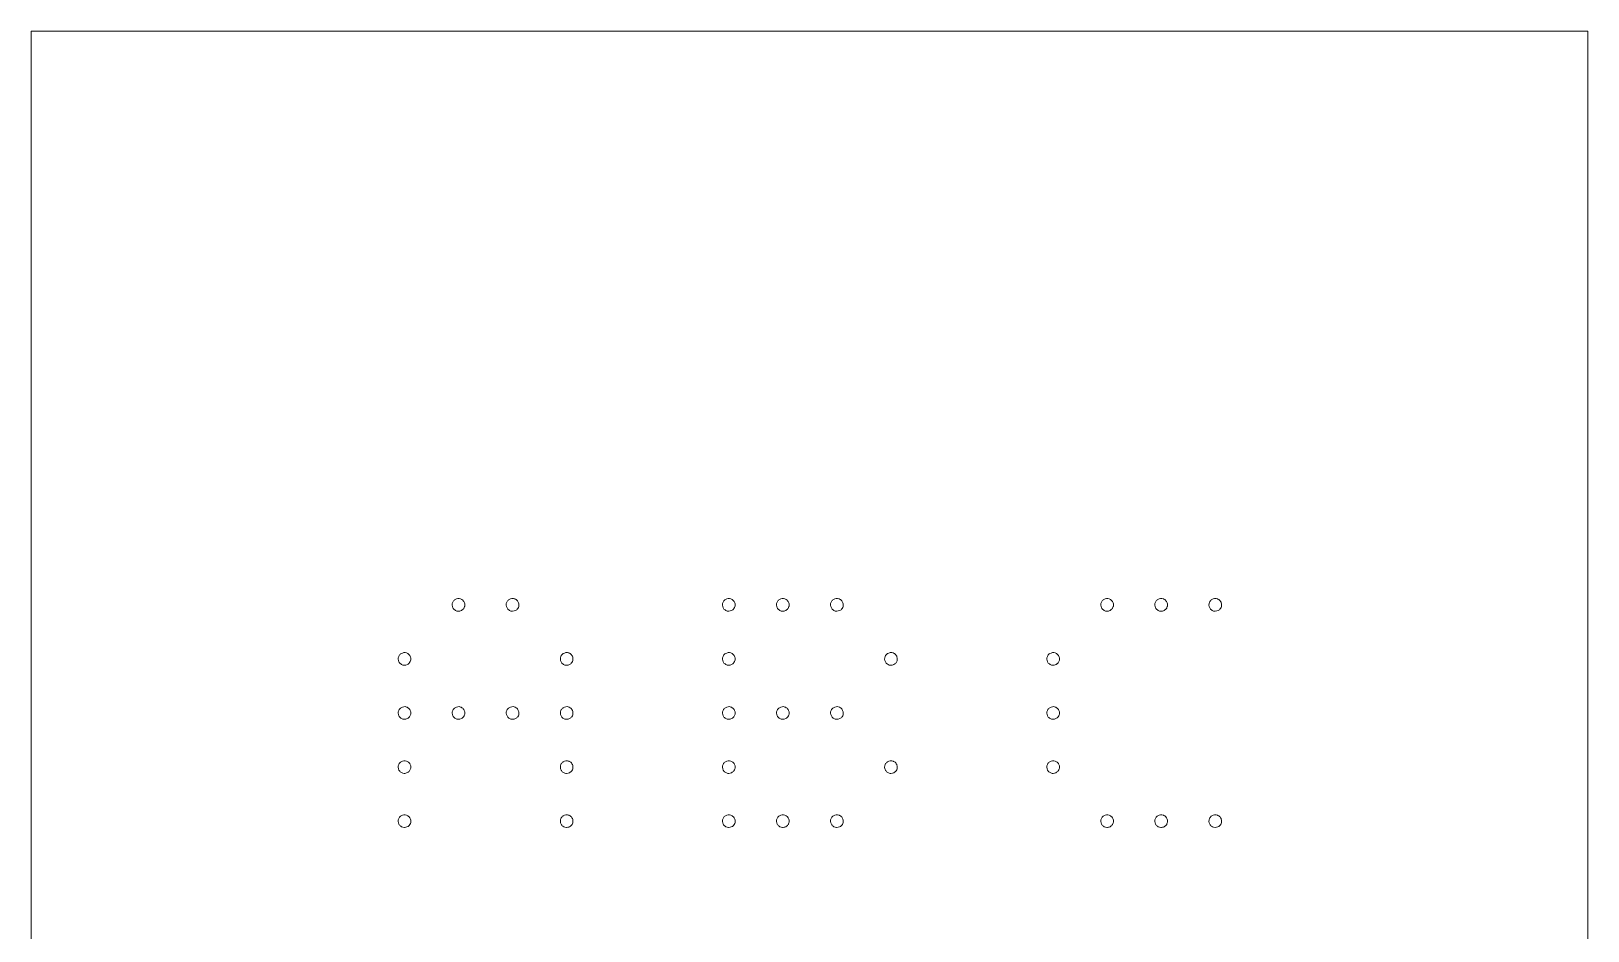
# Model space of a CAD drawing. Header units: inches. Extents: x 0 to 36, y 0 to 48.
# Drawn here: x 0 to 36, y 27.2 to 48 of the extents above; entities that cross this region are included whole.
import ezdxf

# ---------------------------------------------------------------- set-up
doc = ezdxf.new("R2010")
doc.units = ezdxf.units.IN
doc.header["$LTSCALE"] = 0.5
doc.header["$MEASUREMENT"] = 0
doc.layers.add('Layer 1', color=7, linetype='Continuous', lineweight=18)
doc.layers.add('None', color=7, linetype='Continuous', lineweight=5)

msp = doc.modelspace()

# ---------------------------------------------------------------- linework, layer by layer
at = {"layer": 'Layer 1', "flags": 128}
for points in [[(10.03, 34.735, -0.009623), (10.03, 34.729), (10.03, 34.72, -0.078209), (10.025, 34.695), (10.017, 34.675, -0.145363), (9.98, 34.625), (9.971, 34.618, -0.07486), (9.933, 34.598, -0.077068), (9.89, 34.589), (9.878, 34.589, -0.152696), (9.816, 34.606), (9.797, 34.618, -0.145725), (9.755, 34.666, -0.077305), (9.738, 34.729), (9.738, 34.73, -0.153691), (9.75, 34.794), (9.761, 34.814, -0.145492), (9.806, 34.858, -0.076906), (9.867, 34.88), (9.868, 34.88, -0.153705), (9.933, 34.873), (9.946, 34.867, -0.147267), (10.006, 34.815), (10.007, 34.813, -0.131666), (10.03, 34.741), (10.03, 34.741, -0.010381), (10.03, 34.735)], [(11.28, 34.735, -0.01085), (11.28, 34.729), (11.279, 34.711, -0.132212), (11.267, 34.672), (11.252, 34.65, -0.14645), (11.2, 34.605, -0.096165), (11.132, 34.589), (11.131, 34.589, -0.152801), (11.063, 34.608), (11.047, 34.618, -0.145698), (11.005, 34.666, -0.077305), (10.988, 34.729), (10.988, 34.73, -0.153691), (11, 34.794), (11.011, 34.814, -0.145492), (11.056, 34.858, -0.076906), (11.117, 34.88), (11.118, 34.88, -0.153705), (11.183, 34.873), (11.196, 34.867, -0.147267), (11.256, 34.815), (11.257, 34.813, -0.131666), (11.28, 34.741), (11.28, 34.741, -0.010381), (11.28, 34.735)], [(16.28, 34.735, -0.010861), (16.28, 34.729), (16.279, 34.711, -0.132229), (16.267, 34.672), (16.252, 34.65, -0.14641), (16.2, 34.605, -0.096184), (16.132, 34.589), (16.131, 34.589, -0.152791), (16.063, 34.608), (16.047, 34.618, -0.145669), (16.005, 34.666, -0.07733), (15.988, 34.729), (15.988, 34.73, -0.153726), (16, 34.794), (16.011, 34.814, -0.145458), (16.056, 34.858, -0.076906), (16.117, 34.88), (16.118, 34.88, -0.153719), (16.183, 34.873), (16.196, 34.867, -0.147227), (16.256, 34.815), (16.257, 34.813, -0.131687), (16.28, 34.741), (16.28, 34.741, -0.010389), (16.28, 34.735)], [(17.53, 34.735, -0.009629), (17.53, 34.729), (17.53, 34.72, -0.078233), (17.525, 34.695), (17.517, 34.675, -0.145341), (17.48, 34.625), (17.471, 34.618, -0.074838), (17.433, 34.598, -0.07709), (17.39, 34.589), (17.378, 34.589, -0.152686), (17.316, 34.606), (17.297, 34.618, -0.145696), (17.255, 34.666, -0.07733), (17.238, 34.729), (17.238, 34.73, -0.153726), (17.25, 34.794), (17.261, 34.814, -0.145458), (17.306, 34.858, -0.076906), (17.367, 34.88), (17.368, 34.88, -0.153719), (17.433, 34.873), (17.446, 34.867, -0.147227), (17.506, 34.815), (17.507, 34.813, -0.131687), (17.53, 34.741), (17.53, 34.741, -0.010389), (17.53, 34.735)], [(18.78, 34.735, -0.010861), (18.78, 34.729), (18.779, 34.711, -0.132229), (18.767, 34.672), (18.752, 34.65, -0.14641), (18.7, 34.605, -0.096184), (18.632, 34.589), (18.631, 34.589, -0.152791), (18.563, 34.608), (18.547, 34.618, -0.145669), (18.505, 34.666, -0.07733), (18.488, 34.729), (18.488, 34.73, -0.153726), (18.5, 34.794), (18.511, 34.814, -0.145458), (18.556, 34.858, -0.076906), (18.617, 34.88), (18.618, 34.88, -0.153719), (18.683, 34.873), (18.696, 34.867, -0.147227), (18.756, 34.815), (18.757, 34.813, -0.131687), (18.78, 34.741), (18.78, 34.741, -0.010389), (18.78, 34.735)], [(25.03, 34.735, -0.009629), (25.03, 34.729), (25.03, 34.72, -0.078233), (25.025, 34.695), (25.017, 34.675, -0.145341), (24.98, 34.625), (24.971, 34.618, -0.074838), (24.933, 34.598, -0.07709), (24.89, 34.589), (24.878, 34.589, -0.152686), (24.816, 34.606), (24.797, 34.618, -0.145696), (24.755, 34.666, -0.07733), (24.738, 34.729), (24.738, 34.73, -0.153726), (24.75, 34.794), (24.761, 34.814, -0.145458), (24.806, 34.858, -0.076906), (24.867, 34.88), (24.868, 34.88, -0.153719), (24.933, 34.873), (24.946, 34.867, -0.147227), (25.006, 34.815), (25.007, 34.813, -0.131687), (25.03, 34.741), (25.03, 34.741, -0.010389), (25.03, 34.735)], [(26.28, 34.735, -0.009629), (26.28, 34.729), (26.28, 34.72, -0.078233), (26.275, 34.695), (26.267, 34.675, -0.145341), (26.23, 34.625), (26.221, 34.618, -0.074838), (26.183, 34.598, -0.07709), (26.14, 34.589), (26.128, 34.589, -0.152686), (26.066, 34.606), (26.047, 34.618, -0.145696), (26.005, 34.666, -0.07733), (25.988, 34.729), (25.988, 34.73, -0.153726), (26, 34.794), (26.011, 34.814, -0.145458), (26.056, 34.858, -0.076906), (26.117, 34.88), (26.118, 34.88, -0.153719), (26.183, 34.873), (26.196, 34.867, -0.147227), (26.256, 34.815), (26.257, 34.813, -0.131687), (26.28, 34.741), (26.28, 34.741, -0.010389), (26.28, 34.735)], [(27.53, 34.735, -0.010861), (27.53, 34.729), (27.529, 34.711, -0.132229), (27.517, 34.672), (27.502, 34.65, -0.14641), (27.45, 34.605, -0.096184), (27.382, 34.589), (27.381, 34.589, -0.152791), (27.313, 34.608), (27.297, 34.618, -0.145669), (27.255, 34.666, -0.07733), (27.238, 34.729), (27.238, 34.73, -0.153726), (27.25, 34.794), (27.261, 34.814, -0.145458), (27.306, 34.858, -0.076906), (27.367, 34.88), (27.368, 34.88, -0.153719), (27.433, 34.873), (27.446, 34.867, -0.147227), (27.506, 34.815), (27.507, 34.813, -0.131687), (27.53, 34.741), (27.53, 34.741, -0.010389), (27.53, 34.735)], [(8.78, 33.485, -0.01085), (8.78, 33.479), (8.779, 33.461, -0.132212), (8.767, 33.422), (8.752, 33.4, -0.14645), (8.7, 33.355, -0.096165), (8.632, 33.339), (8.631, 33.339, -0.152801), (8.563, 33.358), (8.547, 33.368, -0.145698), (8.505, 33.416, -0.077305), (8.488, 33.479), (8.488, 33.48, -0.153691), (8.5, 33.544), (8.511, 33.564, -0.145492), (8.556, 33.608, -0.076906), (8.617, 33.63), (8.618, 33.63, -0.153705), (8.683, 33.623), (8.696, 33.617, -0.147267), (8.756, 33.565), (8.757, 33.563, -0.131666), (8.78, 33.491), (8.78, 33.491, -0.010381), (8.78, 33.485)], [(12.53, 33.485, -0.01085), (12.53, 33.479), (12.529, 33.461, -0.132212), (12.517, 33.422), (12.502, 33.4, -0.14645), (12.45, 33.355, -0.096165), (12.382, 33.339), (12.381, 33.339, -0.152801), (12.313, 33.358), (12.297, 33.368, -0.145698), (12.255, 33.416, -0.077305), (12.238, 33.479), (12.238, 33.48, -0.153691), (12.25, 33.544), (12.261, 33.564, -0.145492), (12.306, 33.608, -0.076906), (12.367, 33.63), (12.368, 33.63, -0.153705), (12.433, 33.623), (12.446, 33.617, -0.147267), (12.506, 33.565), (12.507, 33.563, -0.131666), (12.53, 33.491), (12.53, 33.491, -0.010381), (12.53, 33.485)], [(16.28, 33.485, -0.010861), (16.28, 33.479), (16.279, 33.461, -0.132229), (16.267, 33.422), (16.252, 33.4, -0.14641), (16.2, 33.355, -0.096184), (16.132, 33.339), (16.131, 33.339, -0.152791), (16.063, 33.358), (16.047, 33.368, -0.145669), (16.005, 33.416, -0.07733), (15.988, 33.479), (15.988, 33.48, -0.153726), (16, 33.544), (16.011, 33.564, -0.145458), (16.056, 33.608, -0.076906), (16.117, 33.63), (16.118, 33.63, -0.153719), (16.183, 33.623), (16.196, 33.617, -0.147227), (16.256, 33.565), (16.257, 33.563, -0.131687), (16.28, 33.491), (16.28, 33.491, -0.010389), (16.28, 33.485)], [(20.03, 33.485, -0.009629), (20.03, 33.479), (20.03, 33.47, -0.078233), (20.025, 33.445), (20.017, 33.425, -0.145341), (19.98, 33.375), (19.971, 33.368, -0.074838), (19.933, 33.348, -0.07709), (19.89, 33.339), (19.878, 33.339, -0.152686), (19.816, 33.356), (19.797, 33.368, -0.145696), (19.755, 33.416, -0.07733), (19.738, 33.479), (19.738, 33.48, -0.153726), (19.75, 33.544), (19.761, 33.564, -0.145458), (19.806, 33.608, -0.076906), (19.867, 33.63), (19.868, 33.63, -0.153719), (19.933, 33.623), (19.946, 33.617, -0.147227), (20.006, 33.565), (20.007, 33.563, -0.131687), (20.03, 33.491), (20.03, 33.491, -0.010389), (20.03, 33.485)], [(23.78, 33.485, -0.009629), (23.78, 33.479), (23.78, 33.47, -0.078233), (23.775, 33.445), (23.767, 33.425, -0.145341), (23.73, 33.375), (23.721, 33.368, -0.074838), (23.683, 33.348, -0.07709), (23.64, 33.339), (23.628, 33.339, -0.152686), (23.566, 33.356), (23.547, 33.368, -0.145696), (23.505, 33.416, -0.07733), (23.488, 33.479), (23.488, 33.48, -0.153726), (23.5, 33.544), (23.511, 33.564, -0.145458), (23.556, 33.608, -0.076906), (23.617, 33.63), (23.618, 33.63, -0.153719), (23.683, 33.623), (23.696, 33.617, -0.147227), (23.756, 33.565), (23.757, 33.563, -0.131687), (23.78, 33.491), (23.78, 33.491, -0.010389), (23.78, 33.485)], [(8.78, 32.235, -0.009623), (8.78, 32.229), (8.78, 32.22, -0.078209), (8.775, 32.195), (8.767, 32.175, -0.145363), (8.73, 32.125), (8.721, 32.118, -0.07486), (8.683, 32.098, -0.077068), (8.64, 32.089), (8.628, 32.089, -0.152696), (8.566, 32.106), (8.547, 32.118, -0.145725), (8.505, 32.166, -0.077305), (8.488, 32.229), (8.488, 32.23, -0.153691), (8.5, 32.294), (8.511, 32.314, -0.145492), (8.556, 32.358, -0.076906), (8.617, 32.38), (8.618, 32.38, -0.153705), (8.683, 32.373), (8.696, 32.367, -0.147267), (8.756, 32.315), (8.757, 32.313, -0.131666), (8.78, 32.241), (8.78, 32.241, -0.010381), (8.78, 32.235)], [(10.03, 32.235, -0.01085), (10.03, 32.229), (10.029, 32.211, -0.132212), (10.017, 32.172), (10.002, 32.15, -0.14645), (9.95, 32.105, -0.096165), (9.882, 32.089), (9.881, 32.089, -0.152801), (9.813, 32.108), (9.797, 32.118, -0.145698), (9.755, 32.166, -0.077305), (9.738, 32.229), (9.738, 32.23, -0.153691), (9.75, 32.294), (9.761, 32.314, -0.145492), (9.806, 32.358, -0.076906), (9.867, 32.38), (9.868, 32.38, -0.153705), (9.933, 32.373), (9.946, 32.367, -0.147267), (10.006, 32.315), (10.007, 32.313, -0.131666), (10.03, 32.241), (10.03, 32.241, -0.010381), (10.03, 32.235)], [(11.28, 32.235, -0.01085), (11.28, 32.229), (11.279, 32.211, -0.132212), (11.267, 32.172), (11.252, 32.15, -0.14645), (11.2, 32.105, -0.096165), (11.132, 32.089), (11.131, 32.089, -0.152801), (11.063, 32.108), (11.047, 32.118, -0.145698), (11.005, 32.166, -0.077305), (10.988, 32.229), (10.988, 32.23, -0.153691), (11, 32.294), (11.011, 32.314, -0.145492), (11.056, 32.358, -0.076906), (11.117, 32.38), (11.118, 32.38, -0.153705), (11.183, 32.373), (11.196, 32.367, -0.147267), (11.256, 32.315), (11.257, 32.313, -0.131666), (11.28, 32.241), (11.28, 32.241, -0.010381), (11.28, 32.235)], [(12.53, 32.235, -0.01085), (12.53, 32.229), (12.529, 32.211, -0.132212), (12.517, 32.172), (12.502, 32.15, -0.14645), (12.45, 32.105, -0.096165), (12.382, 32.089), (12.381, 32.089, -0.152801), (12.313, 32.108), (12.297, 32.118, -0.145698), (12.255, 32.166, -0.077305), (12.238, 32.229), (12.238, 32.23, -0.153691), (12.25, 32.294), (12.261, 32.314, -0.145492), (12.306, 32.358, -0.076906), (12.367, 32.38), (12.368, 32.38, -0.153705), (12.433, 32.373), (12.446, 32.367, -0.147267), (12.506, 32.315), (12.507, 32.313, -0.131666), (12.53, 32.241), (12.53, 32.241, -0.010381), (12.53, 32.235)], [(16.28, 32.235, -0.009629), (16.28, 32.229), (16.28, 32.22, -0.078233), (16.275, 32.195), (16.267, 32.175, -0.145341), (16.23, 32.125), (16.221, 32.118, -0.074838), (16.183, 32.098, -0.07709), (16.14, 32.089), (16.128, 32.089, -0.152686), (16.066, 32.106), (16.047, 32.118, -0.145696), (16.005, 32.166, -0.07733), (15.988, 32.229), (15.988, 32.23, -0.153726), (16, 32.294), (16.011, 32.314, -0.145458), (16.056, 32.358, -0.076906), (16.117, 32.38), (16.118, 32.38, -0.153719), (16.183, 32.373), (16.196, 32.367, -0.147227), (16.256, 32.315), (16.257, 32.313, -0.131687), (16.28, 32.241), (16.28, 32.241, -0.010389), (16.28, 32.235)], [(17.53, 32.235, -0.010861), (17.53, 32.229), (17.529, 32.211, -0.132229), (17.517, 32.172), (17.502, 32.15, -0.14641), (17.45, 32.105, -0.096184), (17.382, 32.089), (17.381, 32.089, -0.152791), (17.313, 32.108), (17.297, 32.118, -0.145669), (17.255, 32.166, -0.07733), (17.238, 32.229), (17.238, 32.23, -0.153726), (17.25, 32.294), (17.261, 32.314, -0.145458), (17.306, 32.358, -0.076906), (17.367, 32.38), (17.368, 32.38, -0.153719), (17.433, 32.373), (17.446, 32.367, -0.147227), (17.506, 32.315), (17.507, 32.313, -0.131687), (17.53, 32.241), (17.53, 32.241, -0.010389), (17.53, 32.235)], [(18.78, 32.235, -0.010861), (18.78, 32.229), (18.779, 32.211, -0.132229), (18.767, 32.172), (18.752, 32.15, -0.14641), (18.7, 32.105, -0.096184), (18.632, 32.089), (18.631, 32.089, -0.152791), (18.563, 32.108), (18.547, 32.118, -0.145669), (18.505, 32.166, -0.07733), (18.488, 32.229), (18.488, 32.23, -0.153726), (18.5, 32.294), (18.511, 32.314, -0.145458), (18.556, 32.358, -0.076906), (18.617, 32.38), (18.618, 32.38, -0.153719), (18.683, 32.373), (18.696, 32.367, -0.147227), (18.756, 32.315), (18.757, 32.313, -0.131687), (18.78, 32.241), (18.78, 32.241, -0.010389), (18.78, 32.235)], [(23.78, 32.235, -0.010861), (23.78, 32.229), (23.779, 32.211, -0.132229), (23.767, 32.172), (23.752, 32.15, -0.14641), (23.7, 32.105, -0.096184), (23.632, 32.089), (23.631, 32.089, -0.152791), (23.563, 32.108), (23.547, 32.118, -0.145669), (23.505, 32.166, -0.07733), (23.488, 32.229), (23.488, 32.23, -0.153726), (23.5, 32.294), (23.511, 32.314, -0.145458), (23.556, 32.358, -0.076906), (23.617, 32.38), (23.618, 32.38, -0.153719), (23.683, 32.373), (23.696, 32.367, -0.147227), (23.756, 32.315), (23.757, 32.313, -0.131687), (23.78, 32.241), (23.78, 32.241, -0.010389), (23.78, 32.235)], [(8.78, 30.985, -0.009623), (8.78, 30.979), (8.78, 30.97, -0.078209), (8.775, 30.945), (8.767, 30.925, -0.145363), (8.73, 30.875), (8.721, 30.868, -0.07486), (8.683, 30.848, -0.077068), (8.64, 30.839), (8.628, 30.839, -0.152696), (8.566, 30.856), (8.547, 30.868, -0.145725), (8.505, 30.916, -0.077305), (8.488, 30.979), (8.488, 30.98, -0.153691), (8.5, 31.044), (8.511, 31.064, -0.145492), (8.556, 31.108, -0.076906), (8.617, 31.13), (8.618, 31.13, -0.153705), (8.683, 31.123), (8.696, 31.117, -0.147267), (8.756, 31.065), (8.757, 31.063, -0.131666), (8.78, 30.991), (8.78, 30.991, -0.010381), (8.78, 30.985)], [(12.53, 30.985, -0.01085), (12.53, 30.979), (12.529, 30.961, -0.132212), (12.517, 30.922), (12.502, 30.9, -0.14645), (12.45, 30.855, -0.096165), (12.382, 30.839), (12.381, 30.839, -0.152801), (12.313, 30.858), (12.297, 30.868, -0.145698), (12.255, 30.916, -0.077305), (12.238, 30.979), (12.238, 30.98, -0.153691), (12.25, 31.044), (12.261, 31.064, -0.145492), (12.306, 31.108, -0.076906), (12.367, 31.13), (12.368, 31.13, -0.153705), (12.433, 31.123), (12.446, 31.117, -0.147267), (12.506, 31.065), (12.507, 31.063, -0.131666), (12.53, 30.991), (12.53, 30.991, -0.010381), (12.53, 30.985)], [(16.28, 30.985, -0.010861), (16.28, 30.979), (16.279, 30.961, -0.132229), (16.267, 30.922), (16.252, 30.9, -0.14641), (16.2, 30.855, -0.096184), (16.132, 30.839), (16.131, 30.839, -0.152791), (16.063, 30.858), (16.047, 30.868, -0.145669), (16.005, 30.916, -0.07733), (15.988, 30.979), (15.988, 30.98, -0.153726), (16, 31.044), (16.011, 31.064, -0.145458), (16.056, 31.108, -0.076906), (16.117, 31.13), (16.118, 31.13, -0.153719), (16.183, 31.123), (16.196, 31.117, -0.147227), (16.256, 31.065), (16.257, 31.063, -0.131687), (16.28, 30.991), (16.28, 30.991, -0.010389), (16.28, 30.985)], [(20.03, 30.985, -0.010861), (20.03, 30.979), (20.029, 30.961, -0.132229), (20.017, 30.922), (20.002, 30.9, -0.14641), (19.95, 30.855, -0.096184), (19.882, 30.839), (19.881, 30.839, -0.152791), (19.813, 30.858), (19.797, 30.868, -0.145669), (19.755, 30.916, -0.07733), (19.738, 30.979), (19.738, 30.98, -0.153726), (19.75, 31.044), (19.761, 31.064, -0.145458), (19.806, 31.108, -0.076906), (19.867, 31.13), (19.868, 31.13, -0.153719), (19.933, 31.123), (19.946, 31.117, -0.147227), (20.006, 31.065), (20.007, 31.063, -0.131687), (20.03, 30.991), (20.03, 30.991, -0.010389), (20.03, 30.985)], [(23.78, 30.985, -0.010861), (23.78, 30.979), (23.779, 30.961, -0.132229), (23.767, 30.922), (23.752, 30.9, -0.14641), (23.7, 30.855, -0.096184), (23.632, 30.839), (23.631, 30.839, -0.152791), (23.563, 30.858), (23.547, 30.868, -0.145669), (23.505, 30.916, -0.07733), (23.488, 30.979), (23.488, 30.98, -0.153726), (23.5, 31.044), (23.511, 31.064, -0.145458), (23.556, 31.108, -0.076906), (23.617, 31.13), (23.618, 31.13, -0.153719), (23.683, 31.123), (23.696, 31.117, -0.147227), (23.756, 31.065), (23.757, 31.063, -0.131687), (23.78, 30.991), (23.78, 30.991, -0.010389), (23.78, 30.985)], [(8.78, 29.735, -0.012015), (8.78, 29.729), (8.779, 29.705, -0.167618), (8.76, 29.658), (8.739, 29.634, -0.128887), (8.691, 29.6, -0.077556), (8.632, 29.589), (8.628, 29.589, -0.152714), (8.566, 29.606), (8.547, 29.618, -0.145689), (8.505, 29.666, -0.077317), (8.488, 29.729), (8.488, 29.73, -0.153692), (8.5, 29.794), (8.511, 29.814, -0.145458), (8.556, 29.858, -0.076922), (8.617, 29.88), (8.618, 29.88, -0.153751), (8.683, 29.873), (8.696, 29.867, -0.147231), (8.756, 29.815), (8.757, 29.813, -0.131659), (8.78, 29.741), (8.78, 29.741, -0.010391), (8.78, 29.735)], [(12.53, 29.735, -0.00963), (12.53, 29.729), (12.53, 29.72, -0.078214), (12.525, 29.695), (12.517, 29.675, -0.145327), (12.48, 29.625), (12.471, 29.618, -0.074856), (12.433, 29.598, -0.077099), (12.39, 29.589), (12.378, 29.589, -0.152721), (12.316, 29.606), (12.297, 29.618, -0.145688), (12.255, 29.666, -0.077317), (12.238, 29.729), (12.238, 29.73, -0.153692), (12.25, 29.794), (12.261, 29.814, -0.145458), (12.306, 29.858, -0.076922), (12.367, 29.88), (12.368, 29.88, -0.153751), (12.433, 29.873), (12.446, 29.867, -0.147231), (12.506, 29.815), (12.507, 29.813, -0.131659), (12.53, 29.741), (12.53, 29.741, -0.010391), (12.53, 29.735)], [(16.28, 29.735, -0.012032), (16.28, 29.729), (16.279, 29.705, -0.167622), (16.26, 29.658), (16.239, 29.634, -0.128852), (16.191, 29.6, -0.077578), (16.132, 29.589), (16.128, 29.589, -0.152703), (16.066, 29.606), (16.047, 29.618, -0.14566), (16.005, 29.666, -0.077342), (15.988, 29.729), (15.988, 29.73, -0.153728), (16, 29.794), (16.011, 29.814, -0.145424), (16.056, 29.858, -0.076921), (16.117, 29.88), (16.118, 29.88, -0.153765), (16.183, 29.873), (16.196, 29.867, -0.147191), (16.256, 29.815), (16.257, 29.813, -0.13168), (16.28, 29.741), (16.28, 29.741, -0.0104), (16.28, 29.735)], [(17.53, 29.735, -0.009636), (17.53, 29.729), (17.53, 29.72, -0.078237), (17.525, 29.695), (17.517, 29.675, -0.145306), (17.48, 29.625), (17.471, 29.618, -0.074835), (17.433, 29.598, -0.077121), (17.39, 29.589), (17.378, 29.589, -0.15271), (17.316, 29.606), (17.297, 29.618, -0.145659), (17.255, 29.666, -0.077342), (17.238, 29.729), (17.238, 29.73, -0.153728), (17.25, 29.794), (17.261, 29.814, -0.145424), (17.306, 29.858, -0.076921), (17.367, 29.88), (17.368, 29.88, -0.153765), (17.433, 29.873), (17.446, 29.867, -0.147191), (17.506, 29.815), (17.507, 29.813, -0.13168), (17.53, 29.741), (17.53, 29.741, -0.0104), (17.53, 29.735)], [(18.78, 29.735, -0.012032), (18.78, 29.729), (18.779, 29.705, -0.167622), (18.76, 29.658), (18.739, 29.634, -0.128852), (18.691, 29.6, -0.077578), (18.632, 29.589), (18.628, 29.589, -0.152703), (18.566, 29.606), (18.547, 29.618, -0.14566), (18.505, 29.666, -0.077342), (18.488, 29.729), (18.488, 29.73, -0.153728), (18.5, 29.794), (18.511, 29.814, -0.145424), (18.556, 29.858, -0.076921), (18.617, 29.88), (18.618, 29.88, -0.153765), (18.683, 29.873), (18.696, 29.867, -0.147191), (18.756, 29.815), (18.757, 29.813, -0.13168), (18.78, 29.741), (18.78, 29.741, -0.0104), (18.78, 29.735)], [(25.03, 29.735, -0.009636), (25.03, 29.729), (25.03, 29.72, -0.078237), (25.025, 29.695), (25.017, 29.675, -0.145306), (24.98, 29.625), (24.971, 29.618, -0.074835), (24.933, 29.598, -0.077121), (24.89, 29.589), (24.878, 29.589, -0.15271), (24.816, 29.606), (24.797, 29.618, -0.145659), (24.755, 29.666, -0.077342), (24.738, 29.729), (24.738, 29.73, -0.153728), (24.75, 29.794), (24.761, 29.814, -0.145424), (24.806, 29.858, -0.076921), (24.867, 29.88), (24.868, 29.88, -0.153765), (24.933, 29.873), (24.946, 29.867, -0.147191), (25.006, 29.815), (25.007, 29.813, -0.13168), (25.03, 29.741), (25.03, 29.741, -0.0104), (25.03, 29.735)], [(26.28, 29.735, -0.009636), (26.28, 29.729), (26.28, 29.72, -0.078237), (26.275, 29.695), (26.267, 29.675, -0.145306), (26.23, 29.625), (26.221, 29.618, -0.074835), (26.183, 29.598, -0.077121), (26.14, 29.589), (26.128, 29.589, -0.15271), (26.066, 29.606), (26.047, 29.618, -0.145659), (26.005, 29.666, -0.077342), (25.988, 29.729), (25.988, 29.73, -0.153728), (26, 29.794), (26.011, 29.814, -0.145424), (26.056, 29.858, -0.076921), (26.117, 29.88), (26.118, 29.88, -0.153765), (26.183, 29.873), (26.196, 29.867, -0.147191), (26.256, 29.815), (26.257, 29.813, -0.13168), (26.28, 29.741), (26.28, 29.741, -0.0104), (26.28, 29.735)], [(27.53, 29.735, -0.012032), (27.53, 29.729), (27.529, 29.705, -0.167622), (27.51, 29.658), (27.489, 29.634, -0.128852), (27.441, 29.6, -0.077578), (27.382, 29.589), (27.378, 29.589, -0.152703), (27.316, 29.606), (27.297, 29.618, -0.14566), (27.255, 29.666, -0.077342), (27.238, 29.729), (27.238, 29.73, -0.153728), (27.25, 29.794), (27.261, 29.814, -0.145424), (27.306, 29.858, -0.076921), (27.367, 29.88), (27.368, 29.88, -0.153765), (27.433, 29.873), (27.446, 29.867, -0.147191), (27.506, 29.815), (27.507, 29.813, -0.13168), (27.53, 29.741), (27.53, 29.741, -0.0104), (27.53, 29.735)]]:
    msp.add_lwpolyline(points, format="xyb", dxfattribs=at)
at = {"layer": 'None', "color": 7, "linetype": 'Continuous', "lineweight": 5, "flags": 128}
msp.add_lwpolyline([(0, 48), (36, 48), (36, 0), (0, 0)], close=True, dxfattribs=at)

doc.saveas('drawing.dxf')
